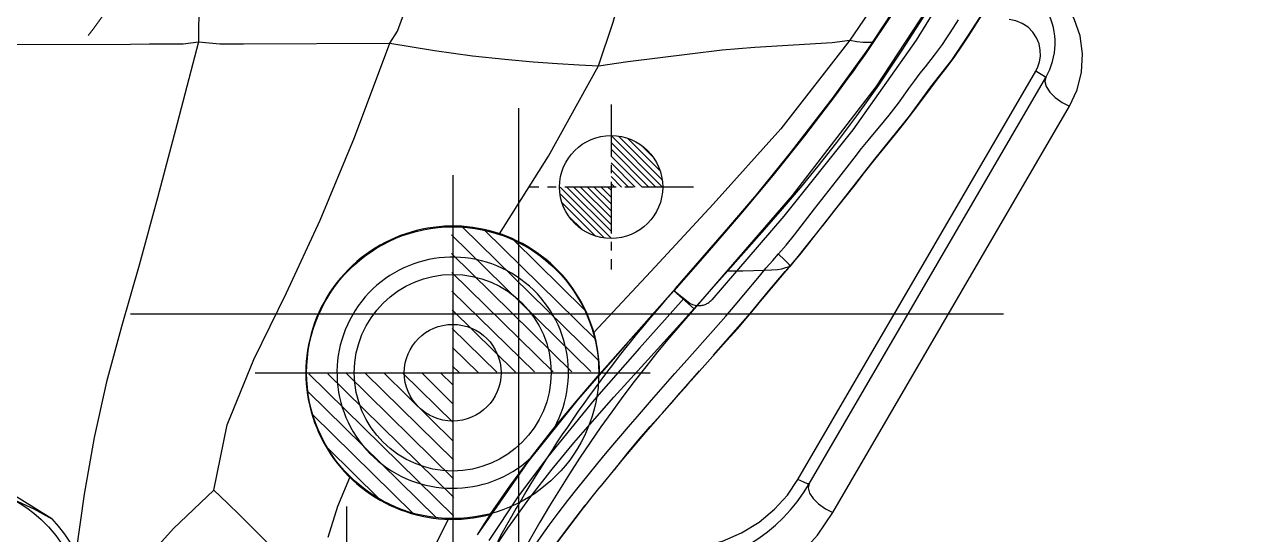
# Model space of a CAD drawing. Header units: inches. Extents: x 179987 to 181505, y -56815 to -55741.
# Drawn here: x 180783.24 to 180818.57, y -56066.63 to -56051.76 of the extents above; entities that cross this region are included whole.
import ezdxf

# ---------------------------------------------------------------- set-up
doc = ezdxf.new("R2010")
doc.units = ezdxf.units.IN
doc.header["$LTSCALE"] = 2
doc.header["$MEASUREMENT"] = 0
for name, pattern in [('CENTER', [50.8, 31.75, -6.35, 6.35, -6.35]), ('CENTER2', [1.125, 0.75, -0.125, 0.125, -0.125]), ('HIDDEN', [9.525, 6.35, -3.175])]:
    doc.linetypes.add(name, pattern=pattern)
doc.layers.get('0').update_dxf_attribs({"linetype": 'CONTINUOUS'})
for name, color, linetype in [('CAV-COR', 1, 'CONTINUOUS'), ('DEFAULT_1', 7, 'CENTER'), ('DEFAULT_2', 8, 'HIDDEN'), ('PIN', 4, 'CONTINUOUS'), ('SP', 3, 'CONTINUOUS')]:
    doc.layers.add(name, color=color, linetype=linetype)
doc.layers.add('WR', color=122, linetype='HIDDEN', lineweight=18)

# ---------------------------------------------------------------- blocks, each defined once
blk = doc.blocks.new('20151030.171830')
at = {"color": 8, "linetype": 'HIDDEN'}
blk.add_circle((0, 0), 21.5, dxfattribs=at)
at = {"layer": 'SP', "linetype": 'HIDDEN'}
for radius in [20, 19]:
    blk.add_circle((0, 0), radius, dxfattribs=at)
blk = doc.blocks.new('20140913.083227')
at = {"layer": 'WR', "linetype": 'CENTER', "ltscale": 0.2}
for p, q in [((0, 11), (0, -11)), ((-11, 0), (11, 0))]:
    blk.add_line(p, q, dxfattribs=at)
at = {"layer": 'WR', "linetype": 'HIDDEN', "ltscale": 0.5}
for radius in [8, 5.5, 4]:
    blk.add_circle((0, 0), radius, dxfattribs=at)
blk = doc.blocks.new('20160904.083826')
at = {"layer": 'WR', "linetype": 'HIDDEN', "ltscale": 0.5}
h = blk.add_hatch(dxfattribs=at)
h.set_pattern_fill('ANSI31', color=256, scale=0.6, style=0)
h.set_pattern_definition([(45, (157571.5884, -50966.0665), (-1.347038418, 1.347038418), [])])
h.paths.add_polyline_path([(-1, 0), (0, 0), (0, 6, 0.041886), (-1, 5.916)])
h.paths.add_polyline_path([(0, 0), (-1, 0), (-1, -5.916, 0.041886), (0, -6)])
h.paths.add_polyline_path([(1, 0), (0, 0), (0, -6, 0.041886), (1, -5.916)])
h.paths.add_polyline_path([(1, 5.916, 0.041886), (0, 6), (0, 0), (1, 0)])
at = {"layer": 'WR', "linetype": 'CENTER', "ltscale": 0.2}
for p, q in [((0, -11.755), (0, 11.755)), ((11.755, 0), (-11.755, 0))]:
    blk.add_line(p, q, dxfattribs=at)
at = {"layer": 'WR', "linetype": 'HIDDEN', "ltscale": 0.5}
for p, q in [((-1, -5.916), (-1, 5.916)), ((1, -5.916), (1, 5.916))]:
    blk.add_line(p, q, dxfattribs=at)
for radius in [9.525, 7.025, 6]:
    blk.add_circle((0, 0), radius, dxfattribs=at)

msp = doc.modelspace()

# ---------------------------------------------------------------- hatches: boundary and pattern name
at = {"layer": 'PIN', "linetype": 'Continuous'}
h = msp.add_hatch(dxfattribs=at)
h.set_pattern_fill('ANSI31', color=3, scale=1.125, angle=270, style=0)
h.set_pattern_definition([(315, (180646.34807, -56045.8199), (0.09943689, 0.09943689), [])])
h.paths.add_polyline_path([(180800.31, -56056.5), (180801.81, -56056.5, 0.414214), (180800.31, -56055)])
h.paths.add_polyline_path([(180800.31, -56058), (180800.31, -56056.5), (180798.81, -56056.5, 0.414214)])
h = msp.add_hatch(dxfattribs=at)
h.set_pattern_fill('ANSI31', color=256, scale=3.090909, angle=90.5, style=0)
h.set_pattern_definition([(135.5, (181113.1336, -56081.14565), (-0.27080585, -0.27557404), [])])
h.paths.add_polyline_path([(180795.7, -56061.908), (180791.45, -56061.945, 0.414214), (180795.737, -56066.158)])
h.paths.add_polyline_path([(180795.663, -56057.658), (180795.7, -56061.908), (180799.949, -56061.871, 0.414214)])

# ---------------------------------------------------------------- linework, layer by layer
at = {"linetype": 'CENTER', "ltscale": 0.5}
msp.add_line((180797.61, -55800.2), (180797.61, -56250.2), dxfattribs=at)
at = {"layer": 'CAV-COR', "linetype": 'ByBlock'}
for p, q in [((180806.739, -56052.291), (180807.25, -56052.223)), ((180799.945, -56052.966), (180800.791, -56052.846)), ((180805.744, -56065.018), (180812.664, -56053.124)), ((180806.071, -56065.142), (180812.955, -56053.305)), ((180806.763, -56065.98), (180813.646, -56054.143)), ((180803.709, -56058.942), (180804.772, -56057.738)), ((180802.307, -56060.508), (180803.709, -56058.942)), ((180802.553, -56059.849), (180802.13, -56059.521)), ((180802.422, -56059.747), (180801.137, -56061.189)), ((180801.137, -56061.189), (180799.82, -56062.697)), ((180799.82, -56062.697), (180798.455, -56064.371)), ((180798.455, -56064.371), (180797.597, -56065.528)), ((180797.597, -56065.528), (180796.754, -56066.792))]:
    msp.add_line(p, q, dxfattribs=at)
for points in [[(180788.242, -56044.483), (180788.32, -56044.823), (180788.363, -56045.244), (180788.302, -56052.268)], [(180793.874, -56052.314), (180794.096, -56051.956), (180794.244, -56051.558), (180794.365, -56051.125), (180794.502, -56050.668), (180794.659, -56050.176), (180794.826, -56049.634)], [(180808.689, -56050.07), (180808.177, -56050.862), (180807.25, -56052.223)], [(180807.938, -56052.284), (180808.875, -56050.852), (180809.314, -56050.125)], [(180813.646, -56054.143), (180813.866, -56053.668), (180813.995, -56053.152), (180814.024, -56052.62), (180813.952, -56052.095), (180813.785, -56051.6), (180813.537, -56051.155), (180813.225, -56050.775), (180812.866, -56050.466), (180812.475, -56050.23)], [(180799.945, -56052.966), (180800.365, -56051.702), (180800.7, -56050.549)], [(180804.772, -56057.738), (180805.299, -56057.134), (180805.815, -56056.526), (180806.333, -56055.893), (180806.875, -56055.206), (180807.458, -56054.427), (180808.098, -56053.532), (180808.776, -56052.516), (180809.489, -56051.415)], [(180812.664, -56053.124), (180812.725, -56053), (180812.772, -56052.856), (180812.798, -56052.693), (180812.796, -56052.516), (180812.76, -56052.333), (180812.688, -56052.154), (180812.58, -56051.988), (180812.439, -56051.845), (180812.272, -56051.734), (180812.085, -56051.658), (180811.889, -56051.621)], [(180777.292, -56052.363), (180786.322, -56052.338), (180786.877, -56052.333)], [(180788.302, -56052.268), (180787.688, -56054.648), (180787.113, -56056.813), (180786.575, -56058.771), (180786.073, -56060.532), (180785.632, -56062.169), (180785.271, -56063.794), (180784.982, -56065.445), (180784.74, -56067.16)], [(180786.877, -56052.333), (180787.861, -56052.333), (180788.302, -56052.268)], [(180788.302, -56052.268), (180788.922, -56052.331), (180789.617, -56052.326), (180793.874, -56052.314)], [(180788.751, -56065.332), (180789.135, -56063.43), (180789.919, -56061.525), (180790.867, -56059.579), (180791.845, -56057.463), (180792.842, -56055.059), (180793.874, -56052.314)], [(180793.874, -56052.314), (180795.173, -56052.527), (180796.273, -56052.674), (180797.22, -56052.78), (180798.037, -56052.851), (180798.751, -56052.902), (180799.383, -56052.941), (180799.945, -56052.966)], [(180807.25, -56052.223), (180805.25, -56054.809), (180803.275, -56056.997), (180801.465, -56058.957), (180799.806, -56060.734)], [(180799.971, -56061.955), (180802.184, -56059.46), (180804.387, -56056.919), (180806.294, -56054.551), (180807.938, -56052.284)], [(180800.791, -56052.846), (180802.596, -56052.617), (180803.543, -56052.508), (180804.487, -56052.431), (180806.739, -56052.291)], [(180807.25, -56052.223), (180807.455, -56052.264), (180807.643, -56052.279), (180807.806, -56052.283), (180807.938, -56052.284)], [(180797.063, -56057.86), (180798.489, -56055.6), (180799.945, -56052.966)], [(180812.955, -56053.305), (180812.922, -56053.282), (180812.823, -56053.219), (180812.664, -56053.124)], [(180812.955, -56053.305), (180812.928, -56053.427), (180812.968, -56053.575), (180813.073, -56053.735), (180813.231, -56053.893), (180813.428, -56054.034), (180813.646, -56054.143)], [(180800.393, -56062.617), (180801.378, -56061.537), (180802.307, -56060.508)], [(180798.657, -56063.517), (180799.302, -56062.736), (180799.971, -56061.955)], [(180784.037, -56066.163), (180783.087, -56065.573), (180782.194, -56065.055), (180781.384, -56064.576), (180780.686, -56064.107), (180780.093, -56063.651), (180779.593, -56063.213), (180778.793, -56062.413)], [(180796.579, -56067.531), (180797.304, -56066.437), (180797.944, -56065.553), (180798.594, -56064.722), (180799.229, -56063.952), (180799.831, -56063.248), (180800.393, -56062.617)], [(180797.964, -56064.4), (180798.307, -56063.956), (180798.657, -56063.517)], [(180796.795, -56066.037), (180797.362, -56065.215), (180797.964, -56064.4)], [(180792.08, -56066.696), (180792.361, -56065.796), (180792.709, -56064.957)], [(180804.105, -56066.575), (180804.619, -56066.26), (180805.064, -56065.887), (180805.439, -56065.47), (180805.744, -56065.018)], [(180806.071, -56065.142), (180806.025, -56065.14), (180805.914, -56065.098), (180805.744, -56065.018)], [(180806.071, -56065.142), (180806.044, -56065.264), (180806.084, -56065.412), (180806.189, -56065.572), (180806.347, -56065.73), (180806.545, -56065.871), (180806.763, -56065.98)], [(180786.467, -56067.687), (180787.575, -56066.446), (180788.751, -56065.332)], [(180788.751, -56065.332), (180789.145, -56065.708), (180789.51, -56066.062)], [(180782.921, -56065.599), (180783.518, -56065.868), (180784.037, -56066.163)], [(180782.922, -56065.599), (180783.115, -56065.714), (180783.315, -56065.847), (180783.518, -56066.003), (180783.726, -56066.185), (180783.938, -56066.4), (180784.151, -56066.654), (180784.355, -56066.945), (180784.535, -56067.261)], [(180784.038, -56066.163), (180784.224, -56066.373), (180784.408, -56066.612), (180784.582, -56066.877), (180784.74, -56067.16)], [(180789.51, -56066.062), (180790.157, -56066.703), (180790.445, -56066.992), (180790.707, -56067.259), (180790.944, -56067.504), (180791.156, -56067.729)], [(180795.572, -56066.178), (180795.015, -56067.294), (180794.772, -56068.001)], [(180796.795, -56066.037), (180796.607, -56066.323), (180796.414, -56066.627)], [(180805.214, -56067.715), (180805.79, -56067.225), (180806.313, -56066.644), (180806.763, -56065.98)], [(180802.486, -56067.016), (180802.992, -56066.956), (180803.548, -56066.811), (180804.105, -56066.575)]]:
    msp.add_lwpolyline(points, dxfattribs=at)
for radius in [2.864, 1.407]:
    msp.add_circle((180795.7, -56061.908), radius, dxfattribs=at)
for centre, radius, start, end in [((180811.226, -56052.3), 2, 329.82, 85), ((180795.7, -56061.908), 4.271, 359.3785, 284.855), ((180795.7, -56061.908), 3.367, 331.4479, 312.2555), ((180831.18, -56085.349), 38.872, 138.3595, 151.5573), ((180802.861, -56059.452), 0.502, 232.18, 264.5005), ((180801.749, -56062.629), 5, 273, 329.82)]:
    msp.add_arc(centre, radius, start, end, dxfattribs=at)
at = {"layer": 'DEFAULT_1', "color": 2, "linetype": 'CENTER', "ltscale": 0.4}
msp.add_line((180811.725, -56060.2), (180743.494, -56060.2), dxfattribs=at)
at = {"layer": 'DEFAULT_2', "color": 8, "linetype": 'HIDDEN'}
for p, q in [((180809.321, -56050.126), (180807.357, -56053.116)), ((180810.707, -56052.073), (180811.244, -56051.247)), ((180810.175, -56052.012), (180810.415, -56051.635)), ((180807.357, -56053.116), (180804.955, -56056.235)), ((180807.792, -56055.14), (180808.262, -56054.57)), ((180806.869, -56056.322), (180807.382, -56055.657)), ((180806.893, -56057.081), (180807.931, -56055.744)), ((180804.955, -56056.235), (180802.13, -56059.521)), ((180806.458, -56057.639), (180807.206, -56056.681)), ((180805.337, -56057.346), (180803.238, -56059.785)), ((180805.514, -56058.81), (180806.211, -56057.954)), ((180803.108, -56058.412), (180802.13, -56059.521)), ((180805.513, -56058.811), (180805.514, -56058.81)), ((180803.709, -56058.942), (180804.141, -56058.94)), ((180802.13, -56059.521), (180800.762, -56061.054)), ((180802.13, -56059.521), (180802.728, -56060.052)), ((180803.29, -56061.401), (180804.294, -56060.256)), ((180802.432, -56061.627), (180803.354, -56060.595)), ((180802.635, -56062.135), (180803.895, -56060.719)), ((180800.762, -56061.054), (180799.353, -56062.675)), ((180801.805, -56063.085), (180802.884, -56061.856)), ((180802.347, -56062.468), (180802.537, -56062.253)), ((180799.353, -56062.675), (180797.884, -56064.505)), ((180801.074, -56063.179), (180801.484, -56062.705)), ((180802.055, -56062.801), (180802.303, -56062.513)), ((180797.884, -56064.505), (180796.414, -56066.627)), ((180799.522, -56065.82), (180799.756, -56065.525)), ((180799.717, -56065.57), (180799.989, -56065.235)), ((180799.052, -56066.434), (180799.287, -56066.124))]:
    msp.add_line(p, q, dxfattribs=at)
for points in [[(180810.859, -56049.482), (180809.189, -56052.221), (180807.337, -56054.838), (180805.337, -56057.346)], [(180810.006, -56050.538), (180808.008, -56053.581), (180805.574, -56056.742), (180802.728, -56060.052)], [(180808.535, -56051.384), (180807.707, -56052.62), (180806.839, -56053.828)], [(180809.107, -56054.291), (180809.578, -56053.655), (180809.847, -56053.305), (180810.083, -56053.002), (180810.307, -56052.699), (180810.51, -56052.402), (180810.702, -56052.109), (180811.097, -56051.498)], [(180807.584, -56056.191), (180808.29, -56055.301), (180808.989, -56054.436), (180809.614, -56053.582), (180810.221, -56052.801), (180810.707, -56052.073)], [(180809.717, -56052.662), (180809.836, -56052.506), (180809.95, -56052.35), (180810.061, -56052.187), (180810.175, -56052.012)], [(180810.164, -56052.878), (180810.344, -56052.631), (180810.52, -56052.367), (180810.695, -56052.092), (180810.877, -56051.81)], [(180808.262, -56054.57), (180808.396, -56054.404), (180808.53, -56054.236), (180808.667, -56054.056), (180808.814, -56053.855), (180808.975, -56053.631), (180809.142, -56053.401), (180809.305, -56053.187), (180809.453, -56052.997), (180809.717, -56052.662)], [(180809.549, -56053.667), (180809.774, -56053.375), (180809.976, -56053.119)], [(180806.839, -56053.828), (180805.939, -56055.009), (180805.015, -56056.162)], [(180808.659, -56054.853), (180808.862, -56054.6), (180809.076, -56054.32), (180809.309, -56053.997)], [(180807.985, -56055.697), (180808.58, -56054.963), (180808.851, -56054.624), (180809.107, -56054.291)], [(180807.931, -56055.744), (180808.21, -56055.398), (180808.659, -56054.853)], [(180807.382, -56055.657), (180807.597, -56055.381), (180807.792, -56055.14)], [(180806.781, -56057.226), (180807.101, -56056.823), (180807.406, -56056.434), (180807.683, -56056.077), (180807.985, -56055.697)], [(180805.015, -56056.162), (180804.07, -56057.294), (180803.108, -56058.412)], [(180805.646, -56057.889), (180806.231, -56057.135), (180806.869, -56056.322)], [(180804.294, -56060.256), (180805.871, -56058.389), (180806.893, -56057.081)], [(180805.18, -56058.45), (180805.404, -56058.19), (180805.646, -56057.889)], [(180805.513, -56058.811), (180805.802, -56058.476), (180806.132, -56058.059)], [(180804.624, -56059.098), (180804.825, -56058.858), (180805.01, -56058.642), (180805.18, -56058.45)], [(180805.514, -56058.81), (180805.479, -56058.749), (180805.355, -56058.616), (180805.179, -56058.451)], [(180803.993, -56060.618), (180804.239, -56060.332), (180804.498, -56060.017), (180804.769, -56059.683), (180805.055, -56059.338), (180805.352, -56058.992), (180805.513, -56058.811)], [(180804.141, -56058.94), (180804.761, -56058.92), (180804.978, -56058.911), (180805.15, -56058.899), (180805.277, -56058.88), (180805.363, -56058.851), (180805.456, -56058.827), (180805.513, -56058.811)], [(180805.514, -56058.81), (180805.465, -56058.864), (180805.421, -56058.91), (180805.377, -56058.956)], [(180803.354, -56060.595), (180803.645, -56060.262), (180803.918, -56059.945), (180804.172, -56059.644), (180804.624, -56059.098)], [(180804.889, -56059.532), (180805.157, -56059.214), (180805.377, -56058.956)], [(180803.895, -56060.719), (180804.267, -56060.286), (180804.889, -56059.532)], [(180803.518, -56061.145), (180803.558, -56061.1), (180803.993, -56060.618)], [(180801.484, -56062.705), (180802.165, -56061.928), (180802.432, -56061.627)], [(180800.403, -56064.733), (180800.795, -56064.245), (180801.122, -56063.846), (180801.443, -56063.475), (180801.673, -56063.234), (180801.805, -56063.085)], [(180800.196, -56064.215), (180800.873, -56063.414), (180801.074, -56063.179)], [(180800.68, -56064.399), (180801.105, -56063.896), (180801.321, -56063.642), (180801.533, -56063.395), (180801.736, -56063.163)], [(180797.585, -56067.752), (180797.72, -56067.519), (180797.878, -56067.265), (180798.06, -56066.987), (180798.27, -56066.683), (180798.508, -56066.351), (180798.772, -56065.997), (180799.054, -56065.628), (180799.346, -56065.256), (180799.638, -56064.89), (180799.925, -56064.54), (180800.196, -56064.215)], [(180799.988, -56065.237), (180800.468, -56064.655), (180800.68, -56064.399)], [(180797.964, -56068.031), (180798.168, -56067.688), (180798.43, -56067.29), (180798.754, -56066.833), (180799.133, -56066.322), (180799.549, -56065.783)], [(180797.98, -56068.027), (180798.636, -56067.003), (180799.561, -56065.769)]]:
    msp.add_lwpolyline(points, dxfattribs=at)
for centre, radius, start, end in [((180802.861, -56059.452), 0.502, 264.5005, 318.5871), ((180831.18, -56085.349), 38.072, 138.3595, 151.5573)]:
    msp.add_arc(centre, radius, start, end, dxfattribs=at)
at = {"layer": 'PIN', "color": 3, "linetype": 'CENTER2'}
for p, q in [((180800.31, -56054.1), (180800.31, -56058.9)), ((180802.71, -56056.5), (180797.91, -56056.5)), ((180792.61, -56065.8), (180792.61, -56070.6))]:
    msp.add_line(p, q, dxfattribs=at)
at = {"layer": 'PIN', "linetype": 'Continuous'}
for p, q in [((180795.7, -56056.158), (180795.7, -56067.658)), ((180789.95, -56061.908), (180801.45, -56061.908))]:
    msp.add_line(p, q, dxfattribs=at)
at = {"layer": 'PIN', "color": 3, "linetype": 'Continuous'}
msp.add_circle((180800.31, -56056.5), 1.5, dxfattribs=at)
at = {"layer": 'PIN', "linetype": 'Continuous'}
msp.add_circle((180795.7, -56061.908), 4.25, dxfattribs=at)

# ---------------------------------------------------------------- block references
at = {"layer": 'SP', "linetype": 'ByBlock', "ltscale": 0.3}
msp.add_blockref('20151030.171830', (180832.61, -56085.2), dxfattribs=at)
at = {"layer": 'WR', "linetype": 'ByBlock'}
msp.add_blockref('20160904.083826', (180777.61, -56046.2), dxfattribs=at)
at = {"layer": 'WR', "linetype": 'ByBlock', "rotation": 90}
msp.add_blockref('20140913.083227', (180827.61, -56046.2), dxfattribs=at)

doc.saveas('drawing.dxf')
